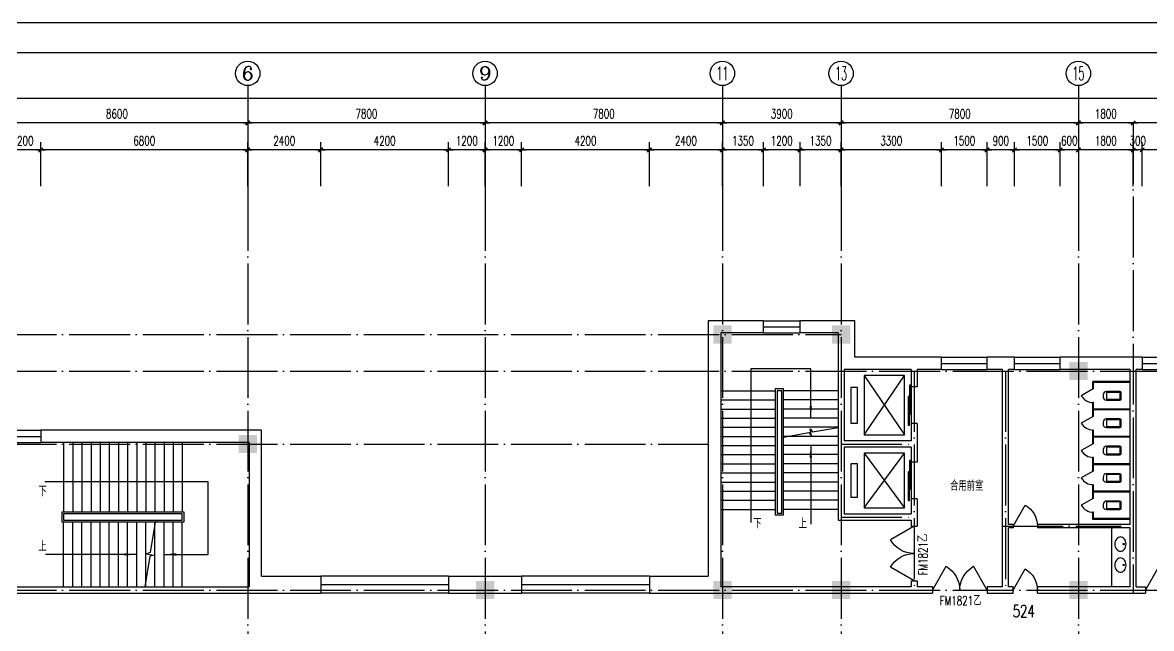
# Model space of a CAD drawing. Extents: x 165127 to 1058185, y 60808 to 144908.
# Drawn here: x 926536 to 963635, y 124991 to 144908 of the extents above; entities that cross this region are included whole.
import ezdxf
from ezdxf.enums import TextEntityAlignment as Align

# ---------------------------------------------------------------- set-up
doc = ezdxf.new("R2010")
doc.units = 0
doc.header["$LTSCALE"] = 1000
doc.linetypes.add('DOTE', pattern=[2.42, 2, -0.2, 0.02, -0.2])
doc.layers.get('0').update_dxf_attribs({"linetype": 'CONTINUOUS'})
doc.layers.get('DEFPOINTS').update_dxf_attribs({"linetype": 'CONTINUOUS'})
for name, color, linetype in [('AXIS', 3, 'CONTINUOUS'), ('AXIS_TEXT', 7, 'CONTINUOUS'), ('COLUMN', 7, 'CONTINUOUS'), ('DOTE', 1, 'DOTE'), ('LVTRY', 6, 'CONTINUOUS'), ('LVTRY_WINDOW', 7, 'CONTINUOUS'), ('PUB_DIM', 3, 'CONTINUOUS'), ('PUB_TEXT', 7, 'CONTINUOUS'), ('STAIR', 3, 'CONTINUOUS'), ('WALL', 255, 'CONTINUOUS'), ('WINDOW', 2, 'CONTINUOUS'), ('WINDOW_TEXT', 7, 'CONTINUOUS'), ('面积注记', 7, 'CONTINUOUS')]:
    doc.layers.add(name, color=color, linetype=linetype)
doc.styles.add('_HZTXT', font='romans.shx', dxfattribs={"width": 0.7, "bigfont": 'z.shx'})
doc.styles.add('COMPLEX', font='COMPLEX')
doc.styles.add('DIM_FONT', font='SIMPLEX.shx', dxfattribs={"width": 0.7})
doc.styles.add('SIMPLEX', font='SIMPLEX.SHX')
doc.dimstyles.new('AXIS', dxfattribs={"dimtxt": 300, "dimasz": 1, "dimexe": 250, "dimexo": 300, "dimgap": 150, "dimtad": 1, "dimdec": 0, "dimdsep": 46, "dimtxsty": 'DIM_FONT', "dimblk": '_DIMX', "dimcen": 2.5, "dimse1": 1, "dimse2": 1, "dimclrt": 7, "dimadec": 0, "dimazin": 0, "dimtfac": 1, "dimtdec": 0, "dimtix": 1, "dimtmove": 2, "dimatfit": 3, "dimldrblk": '_DIMX', "dimfxl": 1, "dimarcsym": 0})
doc.dimstyles.new('DIMB', dxfattribs={"dimtxt": 300, "dimasz": 1, "dimexe": 250, "dimexo": 300, "dimgap": 150, "dimtad": 1, "dimdec": 0, "dimdsep": 46, "dimtxsty": 'DIM_FONT', "dimblk": '_DIMX', "dimcen": 2.5, "dimse2": 1, "dimclrt": 7, "dimadec": 0, "dimazin": 0, "dimtfac": 1, "dimtdec": 0, "dimtix": 1, "dimtmove": 2, "dimatfit": 3, "dimldrblk": '_DIMX', "dimfxl": 1, "dimarcsym": 0})
doc.dimstyles.new('DIMN', dxfattribs={"dimtxt": 300, "dimasz": 1, "dimexe": 250, "dimexo": 300, "dimgap": 150, "dimtad": 1, "dimdec": 0, "dimdsep": 46, "dimtxsty": 'DIM_FONT', "dimblk": '_DIMX', "dimcen": 2.5, "dimclrt": 7, "dimadec": 0, "dimazin": 0, "dimtfac": 1, "dimtdec": 0, "dimtix": 1, "dimtmove": 2, "dimatfit": 3, "dimldrblk": '_DIMX', "dimfxl": 1, "dimarcsym": 0})

# ---------------------------------------------------------------- blocks, each defined once
blk = doc.blocks.new('_DBLK')
blk.add_line((-0.5, 0), (0, -0.866))
blk.add_arc((-0.5, 0), 1, 300, 0)
at = {"layer": 'WINDOW_TEXT', "style": 'SIMPLEX', "flags": 9}
blk.add_attdef('A', text='', height=1, dxfattribs=at).set_placement((0, 1.5), align=Align.MIDDLE)
blk = doc.blocks.new('_FZH')
blk.add_solid([(-0.5, -0.5), (0.5, -0.5), (-0.5, 0.5), (0.5, 0.5)])
blk = doc.blocks.new('_LV6')
for p, q in [((-140, -340), (-140, -780)), ((-110, -340), (-110, -770)), ((100, -300), (-100, -300)), ((100, -330), (-100, -330)), ((110, -770), (110, -340)), ((140, -780), (140, -340)), ((140, -770), (-140, -770)), ((-30, -890), (30, -890))]:
    blk.add_line(p, q)
for centre, radius, start, end in [((-100, -340), 40, 90, 180), ((-100, -340), 10, 90, 180), ((100, -340), 40, 0, 90), ((100, -340), 10, 0, 90), ((-30, -780), 110, 180, 270), ((30, -780), 110, 270, 0)]:
    blk.add_arc(centre, radius, start, end)
blk = doc.blocks.new('_DBLK1')
for p, q in [((-0.5, 0), (-0.25, -0.433)), ((0.5, 0), (0.25, -0.433))]:
    blk.add_line(p, q)
for centre, start, end in [((-0.5, 0), 300, 0), ((0.5, 0), 180, 240)]:
    blk.add_arc(centre, 0.5, start, end)
at = {"layer": 'WINDOW_TEXT', "style": 'SIMPLEX', "flags": 9}
blk.add_attdef('A', text='', height=1, dxfattribs=at).set_placement((0, 1.5), align=Align.MIDDLE)
blk = doc.blocks.new('_LIFTD')
for points in [[(-0.548, -0.602), (-0.548, -0.774), (0.241, -0.774), (0.241, -0.602), (-0.548, -0.602)], [(-0.241, -0.784), (-0.241, -0.955), (0.548, -0.955), (0.548, -0.784), (-0.241, -0.784)]]:
    blk.add_lwpolyline(points)
blk = doc.blocks.new('_LV4')
blk.add_lwpolyline([(0, -520, 0.078966), (92, -505, 0.088152), (166, -466, 0.105269), (218, -403, 0.121685), (235, -335, 0.121685), (218, -267, 0.105269), (166, -204, 0.088152), (92, -165, 0.078966), (0, -150, 0.078966), (-92, -165, 0.088152), (-166, -204, 0.105269), (-218, -267, 0.121685), (-235, -335, 0.121685), (-218, -403, 0.105269), (-166, -466, 0.088152), (-92, -505, 0.078966)], format="xyb", close=True)
blk.add_circle((0, -230), 20)
blk = doc.blocks.new('A$C34131D43')
at = {"color": 243}
blk.add_line((0, 84100), (160900, 84100), dxfattribs=at)
at = {"color": 244}
blk.add_line((159900, 83100), (2500, 83100), dxfattribs=at)
blk = doc.blocks.new('_AXISO')
blk.add_circle((0, 0), 0.5)
at = {"layer": 'AXIS_TEXT', "style": 'COMPLEX', "width": 1.041667}
blk.add_attdef('A', text='', height=0.56, dxfattribs=at).set_placement((-0.25, -0.28), (0.25, -0.28), align=Align.FIT)
blk = doc.blocks.new('_DIMX')
blk.add_line((-150, 0), (150, 0))
at = {"const_width": 50}
blk.add_lwpolyline([(-70, -70), (70, 70)], dxfattribs=at)
blk = doc.blocks.new('*D1241')
at = {"color": 0, "linetype": 'ByBlock'}
blk.add_line((788094, 141608), (782096, 141608), dxfattribs=at)
at = {"layer": 'DEFPOINTS', "color": 0, "linetype": 'ByBlock'}
for p in [(782095, 141608), (782095, 139408), (788095, 139408)]:
    blk.add_point(p, dxfattribs=at)
at = {"color": 0, "linetype": 'ByBlock', "rotation": 180}
blk.add_blockref('_DIMX', (782095, 141608), dxfattribs=at)
at = {"color": 0, "linetype": 'ByBlock'}
blk.add_blockref('_DIMX', (788095, 141608), dxfattribs=at)
at = {"color": 7, "linetype": 'ByBlock', "insert": (785095, 141908), "char_height": 300, "attachment_point": 5, "style": 'DIM_FONT'}
blk.add_mtext('6000', dxfattribs=at)
blk = doc.blocks.new('*D1242')
at = {"color": 0, "linetype": 'ByBlock'}
blk.add_line((780294, 141608), (772496, 141608), dxfattribs=at)
at = {"layer": 'DEFPOINTS', "color": 0, "linetype": 'ByBlock'}
for p in [(772495, 141608), (772495, 139408), (780295, 139408)]:
    blk.add_point(p, dxfattribs=at)
at = {"color": 0, "linetype": 'ByBlock', "rotation": 180}
blk.add_blockref('_DIMX', (772495, 141608), dxfattribs=at)
at = {"color": 0, "linetype": 'ByBlock'}
blk.add_blockref('_DIMX', (780295, 141608), dxfattribs=at)
at = {"color": 7, "linetype": 'ByBlock', "insert": (776395, 141908), "char_height": 300, "attachment_point": 5, "style": 'DIM_FONT'}
blk.add_mtext('7800', dxfattribs=at)
blk = doc.blocks.new('*D1243')
at = {"color": 0, "linetype": 'ByBlock'}
blk.add_line((772494, 141608), (768596, 141608), dxfattribs=at)
at = {"layer": 'DEFPOINTS', "color": 0, "linetype": 'ByBlock'}
for p in [(768595, 141608), (768595, 139408), (772495, 139408)]:
    blk.add_point(p, dxfattribs=at)
at = {"color": 0, "linetype": 'ByBlock', "rotation": 180}
blk.add_blockref('_DIMX', (768595, 141608), dxfattribs=at)
at = {"color": 0, "linetype": 'ByBlock'}
blk.add_blockref('_DIMX', (772495, 141608), dxfattribs=at)
at = {"color": 7, "linetype": 'ByBlock', "insert": (770545, 141908), "char_height": 300, "attachment_point": 5, "style": 'DIM_FONT'}
blk.add_mtext('3900', dxfattribs=at)
blk = doc.blocks.new('*D1244')
at = {"color": 0, "linetype": 'ByBlock'}
blk.add_line((768594, 141608), (760796, 141608), dxfattribs=at)
at = {"layer": 'DEFPOINTS', "color": 0, "linetype": 'ByBlock'}
for p in [(760795, 141608), (760795, 139408), (768595, 139408)]:
    blk.add_point(p, dxfattribs=at)
at = {"color": 0, "linetype": 'ByBlock', "rotation": 180}
blk.add_blockref('_DIMX', (760795, 141608), dxfattribs=at)
at = {"color": 0, "linetype": 'ByBlock'}
blk.add_blockref('_DIMX', (768595, 141608), dxfattribs=at)
at = {"color": 7, "linetype": 'ByBlock', "insert": (764695, 141908), "char_height": 300, "attachment_point": 5, "style": 'DIM_FONT'}
blk.add_mtext('7800', dxfattribs=at)
blk = doc.blocks.new('*D1245')
at = {"color": 0, "linetype": 'ByBlock'}
blk.add_line((760794, 141608), (752996, 141608), dxfattribs=at)
at = {"layer": 'DEFPOINTS', "color": 0, "linetype": 'ByBlock'}
for p in [(752995, 141608), (752995, 139408), (760795, 139408)]:
    blk.add_point(p, dxfattribs=at)
at = {"color": 0, "linetype": 'ByBlock', "rotation": 180}
blk.add_blockref('_DIMX', (752995, 141608), dxfattribs=at)
at = {"color": 0, "linetype": 'ByBlock'}
blk.add_blockref('_DIMX', (760795, 141608), dxfattribs=at)
at = {"color": 7, "linetype": 'ByBlock', "insert": (756895, 141908), "char_height": 300, "attachment_point": 5, "style": 'DIM_FONT'}
blk.add_mtext('7800', dxfattribs=at)
blk = doc.blocks.new('*D1246')
at = {"color": 0, "linetype": 'ByBlock'}
blk.add_line((752994, 141608), (744396, 141608), dxfattribs=at)
at = {"layer": 'DEFPOINTS', "color": 0, "linetype": 'ByBlock'}
for p in [(744395, 141608), (744395, 139408), (752995, 139408)]:
    blk.add_point(p, dxfattribs=at)
at = {"color": 0, "linetype": 'ByBlock', "rotation": 180}
blk.add_blockref('_DIMX', (744395, 141608), dxfattribs=at)
at = {"color": 0, "linetype": 'ByBlock'}
blk.add_blockref('_DIMX', (752995, 141608), dxfattribs=at)
at = {"color": 7, "linetype": 'ByBlock', "insert": (748695, 141908), "char_height": 300, "attachment_point": 5, "style": 'DIM_FONT'}
blk.add_mtext('8600', dxfattribs=at)
blk = doc.blocks.new('*D1250')
at = {"color": 0, "linetype": 'ByBlock'}
for p, q in [((729445, 139708), (729445, 142658)), ((855745, 139708), (855745, 142658)), ((855744, 142408), (729446, 142408))]:
    blk.add_line(p, q, dxfattribs=at)
at = {"layer": 'DEFPOINTS', "color": 0, "linetype": 'ByBlock'}
for p in [(729445, 142408), (729445, 139408), (855745, 139408)]:
    blk.add_point(p, dxfattribs=at)
at = {"color": 0, "linetype": 'ByBlock', "rotation": 180}
blk.add_blockref('_DIMX', (729445, 142408), dxfattribs=at)
at = {"color": 0, "linetype": 'ByBlock'}
blk.add_blockref('_DIMX', (855745, 142408), dxfattribs=at)
at = {"color": 7, "linetype": 'ByBlock', "insert": (792595, 142708), "char_height": 300, "attachment_point": 5, "style": 'DIM_FONT'}
blk.add_mtext('126300', dxfattribs=at)
blk = doc.blocks.new('_WBLK')
for p, q in [((-0.5, 0.5), (0.5, 0.5)), ((-0.5, 0), (0.5, 0)), ((-0.5, -0.5), (0.5, -0.5))]:
    blk.add_line(p, q)
at = {"layer": 'WINDOW_TEXT', "style": 'SIMPLEX', "flags": 9}
blk.add_attdef('A', text='', height=1, dxfattribs=at).set_placement((0, 1.5), align=Align.MIDDLE)
blk = doc.blocks.new('*D1298')
at = {"color": 0, "linetype": 'ByBlock'}
for p, q in [((782094, 140721), (780296, 140721)), ((782095, 139530), (782095, 140971))]:
    blk.add_line(p, q, dxfattribs=at)
at = {"layer": 'DEFPOINTS', "color": 0, "linetype": 'ByBlock'}
for p in [(780295, 140721), (780295, 139230), (782095, 139230)]:
    blk.add_point(p, dxfattribs=at)
at = {"color": 0, "linetype": 'ByBlock', "rotation": 180}
blk.add_blockref('_DIMX', (780295, 140721), dxfattribs=at)
at = {"color": 0, "linetype": 'ByBlock'}
blk.add_blockref('_DIMX', (782095, 140721), dxfattribs=at)
at = {"color": 7, "linetype": 'ByBlock', "insert": (781195, 141021), "char_height": 300, "attachment_point": 5, "style": 'DIM_FONT'}
blk.add_mtext('1800', dxfattribs=at)
blk = doc.blocks.new('*D1299')
at = {"color": 0, "linetype": 'ByBlock'}
for p, q in [((778195, 139530), (778195, 140971)), ((779694, 140721), (778196, 140721)), ((779695, 139530), (779695, 140971))]:
    blk.add_line(p, q, dxfattribs=at)
at = {"layer": 'DEFPOINTS', "color": 0, "linetype": 'ByBlock'}
for p in [(778195, 140721), (778195, 139230), (779695, 139230)]:
    blk.add_point(p, dxfattribs=at)
at = {"color": 0, "linetype": 'ByBlock', "rotation": 180}
blk.add_blockref('_DIMX', (778195, 140721), dxfattribs=at)
at = {"color": 0, "linetype": 'ByBlock'}
blk.add_blockref('_DIMX', (779695, 140721), dxfattribs=at)
at = {"color": 7, "linetype": 'ByBlock', "insert": (778945, 141021), "char_height": 300, "attachment_point": 5, "style": 'DIM_FONT'}
blk.add_mtext('1500', dxfattribs=at)
blk = doc.blocks.new('*D1300')
at = {"color": 0, "linetype": 'ByBlock'}
for p, q in [((777295, 139530), (777295, 140971)), ((778194, 140721), (777296, 140721)), ((778195, 139530), (778195, 140971))]:
    blk.add_line(p, q, dxfattribs=at)
at = {"layer": 'DEFPOINTS', "color": 0, "linetype": 'ByBlock'}
for p in [(777295, 140721), (777295, 139230), (778195, 139230)]:
    blk.add_point(p, dxfattribs=at)
at = {"color": 0, "linetype": 'ByBlock', "rotation": 180}
blk.add_blockref('_DIMX', (777295, 140721), dxfattribs=at)
at = {"color": 0, "linetype": 'ByBlock'}
blk.add_blockref('_DIMX', (778195, 140721), dxfattribs=at)
at = {"color": 7, "linetype": 'ByBlock', "insert": (777745, 141021), "char_height": 300, "attachment_point": 5, "style": 'DIM_FONT'}
blk.add_mtext('900', dxfattribs=at)
blk = doc.blocks.new('*D1301')
at = {"color": 0, "linetype": 'ByBlock'}
for p, q in [((775795, 139530), (775795, 140971)), ((777294, 140721), (775796, 140721)), ((777295, 139530), (777295, 140971))]:
    blk.add_line(p, q, dxfattribs=at)
at = {"layer": 'DEFPOINTS', "color": 0, "linetype": 'ByBlock'}
for p in [(775795, 140721), (775795, 139230), (777295, 139230)]:
    blk.add_point(p, dxfattribs=at)
at = {"color": 0, "linetype": 'ByBlock', "rotation": 180}
blk.add_blockref('_DIMX', (775795, 140721), dxfattribs=at)
at = {"color": 0, "linetype": 'ByBlock'}
blk.add_blockref('_DIMX', (777295, 140721), dxfattribs=at)
at = {"color": 7, "linetype": 'ByBlock', "insert": (776545, 141021), "char_height": 300, "attachment_point": 5, "style": 'DIM_FONT'}
blk.add_mtext('1500', dxfattribs=at)
blk = doc.blocks.new('*D1302')
at = {"color": 0, "linetype": 'ByBlock'}
for p, q in [((772495, 139530), (772495, 140971)), ((775794, 140721), (772496, 140721)), ((775795, 139530), (775795, 140971))]:
    blk.add_line(p, q, dxfattribs=at)
at = {"layer": 'DEFPOINTS', "color": 0, "linetype": 'ByBlock'}
for p in [(772495, 140721), (772495, 139230), (775795, 139230)]:
    blk.add_point(p, dxfattribs=at)
at = {"color": 0, "linetype": 'ByBlock', "rotation": 180.0000000000005}
blk.add_blockref('_DIMX', (772495, 140721), dxfattribs=at)
at = {"color": 0, "linetype": 'ByBlock'}
blk.add_blockref('_DIMX', (775795, 140721), dxfattribs=at)
at = {"color": 7, "linetype": 'ByBlock', "insert": (774145, 141021), "char_height": 300, "attachment_point": 5, "style": 'DIM_FONT'}
blk.add_mtext('3300', dxfattribs=at)
blk = doc.blocks.new('*D1303')
at = {"color": 0, "linetype": 'ByBlock'}
for p, q in [((771145, 139530), (771145, 140971)), ((772494, 140721), (771146, 140721)), ((772495, 139530), (772495, 140971))]:
    blk.add_line(p, q, dxfattribs=at)
at = {"layer": 'DEFPOINTS', "color": 0, "linetype": 'ByBlock'}
for p in [(771145, 140721), (771145, 139230), (772495, 139230)]:
    blk.add_point(p, dxfattribs=at)
at = {"color": 0, "linetype": 'ByBlock', "rotation": 180}
blk.add_blockref('_DIMX', (771145, 140721), dxfattribs=at)
at = {"color": 0, "linetype": 'ByBlock'}
blk.add_blockref('_DIMX', (772495, 140721), dxfattribs=at)
at = {"color": 7, "linetype": 'ByBlock', "insert": (771820, 141021), "char_height": 300, "attachment_point": 5, "style": 'DIM_FONT'}
blk.add_mtext('1350', dxfattribs=at)
blk = doc.blocks.new('*D1304')
at = {"color": 0, "linetype": 'ByBlock'}
for p, q in [((769945, 139530), (769945, 140971)), ((771144, 140721), (769946, 140721)), ((771145, 139530), (771145, 140971))]:
    blk.add_line(p, q, dxfattribs=at)
at = {"layer": 'DEFPOINTS', "color": 0, "linetype": 'ByBlock'}
for p in [(769945, 140721), (769945, 139230), (771145, 139230)]:
    blk.add_point(p, dxfattribs=at)
at = {"color": 0, "linetype": 'ByBlock', "rotation": 180}
blk.add_blockref('_DIMX', (769945, 140721), dxfattribs=at)
at = {"color": 0, "linetype": 'ByBlock'}
blk.add_blockref('_DIMX', (771145, 140721), dxfattribs=at)
at = {"color": 7, "linetype": 'ByBlock', "insert": (770545, 141021), "char_height": 300, "attachment_point": 5, "style": 'DIM_FONT'}
blk.add_mtext('1200', dxfattribs=at)
blk = doc.blocks.new('*D1305')
at = {"color": 0, "linetype": 'ByBlock'}
for p, q in [((768595, 139530), (768595, 140971)), ((769944, 140721), (768596, 140721)), ((769945, 139530), (769945, 140971))]:
    blk.add_line(p, q, dxfattribs=at)
at = {"layer": 'DEFPOINTS', "color": 0, "linetype": 'ByBlock'}
for p in [(768595, 140721), (768595, 139230), (769945, 139230)]:
    blk.add_point(p, dxfattribs=at)
at = {"color": 0, "linetype": 'ByBlock', "rotation": 180}
blk.add_blockref('_DIMX', (768595, 140721), dxfattribs=at)
at = {"color": 0, "linetype": 'ByBlock'}
blk.add_blockref('_DIMX', (769945, 140721), dxfattribs=at)
at = {"color": 7, "linetype": 'ByBlock', "insert": (769270, 141021), "char_height": 300, "attachment_point": 5, "style": 'DIM_FONT'}
blk.add_mtext('1350', dxfattribs=at)
blk = doc.blocks.new('*D1306')
at = {"color": 0, "linetype": 'ByBlock'}
for p, q in [((766195, 139530), (766195, 140971)), ((768594, 140721), (766196, 140721)), ((768595, 139530), (768595, 140971))]:
    blk.add_line(p, q, dxfattribs=at)
at = {"layer": 'DEFPOINTS', "color": 0, "linetype": 'ByBlock'}
for p in [(766195, 140721), (766195, 139230), (768595, 139230)]:
    blk.add_point(p, dxfattribs=at)
at = {"color": 0, "linetype": 'ByBlock', "rotation": 180}
blk.add_blockref('_DIMX', (766195, 140721), dxfattribs=at)
at = {"color": 0, "linetype": 'ByBlock'}
blk.add_blockref('_DIMX', (768595, 140721), dxfattribs=at)
at = {"color": 7, "linetype": 'ByBlock', "insert": (767395, 141021), "char_height": 300, "attachment_point": 5, "style": 'DIM_FONT'}
blk.add_mtext('2400', dxfattribs=at)
blk = doc.blocks.new('*D1307')
at = {"color": 0, "linetype": 'ByBlock'}
for p, q in [((761995, 139530), (761995, 140971)), ((766194, 140721), (761996, 140721)), ((766195, 139530), (766195, 140971))]:
    blk.add_line(p, q, dxfattribs=at)
at = {"layer": 'DEFPOINTS', "color": 0, "linetype": 'ByBlock'}
for p in [(761995, 140721), (761995, 139230), (766195, 139230)]:
    blk.add_point(p, dxfattribs=at)
at = {"color": 0, "linetype": 'ByBlock', "rotation": 180}
blk.add_blockref('_DIMX', (761995, 140721), dxfattribs=at)
at = {"color": 0, "linetype": 'ByBlock'}
blk.add_blockref('_DIMX', (766195, 140721), dxfattribs=at)
at = {"color": 7, "linetype": 'ByBlock', "insert": (764095, 141021), "char_height": 300, "attachment_point": 5, "style": 'DIM_FONT'}
blk.add_mtext('4200', dxfattribs=at)
blk = doc.blocks.new('*D1308')
at = {"color": 0, "linetype": 'ByBlock'}
for p, q in [((760795, 139530), (760795, 140971)), ((761994, 140721), (760796, 140721)), ((761995, 139530), (761995, 140971))]:
    blk.add_line(p, q, dxfattribs=at)
at = {"layer": 'DEFPOINTS', "color": 0, "linetype": 'ByBlock'}
for p in [(760795, 140721), (760795, 139230), (761995, 139230)]:
    blk.add_point(p, dxfattribs=at)
at = {"color": 0, "linetype": 'ByBlock', "rotation": 180}
blk.add_blockref('_DIMX', (760795, 140721), dxfattribs=at)
at = {"color": 0, "linetype": 'ByBlock'}
blk.add_blockref('_DIMX', (761995, 140721), dxfattribs=at)
at = {"color": 7, "linetype": 'ByBlock', "insert": (761395, 141021), "char_height": 300, "attachment_point": 5, "style": 'DIM_FONT'}
blk.add_mtext('1200', dxfattribs=at)
blk = doc.blocks.new('*D1309')
at = {"color": 0, "linetype": 'ByBlock'}
for p, q in [((759595, 139530), (759595, 140971)), ((760794, 140721), (759596, 140721)), ((760795, 139530), (760795, 140971))]:
    blk.add_line(p, q, dxfattribs=at)
at = {"layer": 'DEFPOINTS', "color": 0, "linetype": 'ByBlock'}
for p in [(759595, 140721), (759595, 139230), (760795, 139230)]:
    blk.add_point(p, dxfattribs=at)
at = {"color": 0, "linetype": 'ByBlock', "rotation": 180}
blk.add_blockref('_DIMX', (759595, 140721), dxfattribs=at)
at = {"color": 0, "linetype": 'ByBlock'}
blk.add_blockref('_DIMX', (760795, 140721), dxfattribs=at)
at = {"color": 7, "linetype": 'ByBlock', "insert": (760195, 141021), "char_height": 300, "attachment_point": 5, "style": 'DIM_FONT'}
blk.add_mtext('1200', dxfattribs=at)
blk = doc.blocks.new('*D1310')
at = {"color": 0, "linetype": 'ByBlock'}
for p, q in [((755395, 139530), (755395, 140971)), ((759594, 140721), (755396, 140721)), ((759595, 139530), (759595, 140971))]:
    blk.add_line(p, q, dxfattribs=at)
at = {"layer": 'DEFPOINTS', "color": 0, "linetype": 'ByBlock'}
for p in [(755395, 140721), (755395, 139230), (759595, 139230)]:
    blk.add_point(p, dxfattribs=at)
at = {"color": 0, "linetype": 'ByBlock', "rotation": 180}
blk.add_blockref('_DIMX', (755395, 140721), dxfattribs=at)
at = {"color": 0, "linetype": 'ByBlock'}
blk.add_blockref('_DIMX', (759595, 140721), dxfattribs=at)
at = {"color": 7, "linetype": 'ByBlock', "insert": (757495, 141021), "char_height": 300, "attachment_point": 5, "style": 'DIM_FONT'}
blk.add_mtext('4200', dxfattribs=at)
blk = doc.blocks.new('*D1311')
at = {"color": 0, "linetype": 'ByBlock'}
for p, q in [((746195, 139530), (746195, 140971)), ((752994, 140721), (746196, 140721)), ((752995, 139530), (752995, 140971))]:
    blk.add_line(p, q, dxfattribs=at)
at = {"layer": 'DEFPOINTS', "color": 0, "linetype": 'ByBlock'}
for p in [(746195, 140721), (746195, 139230), (752995, 139230)]:
    blk.add_point(p, dxfattribs=at)
at = {"color": 0, "linetype": 'ByBlock', "rotation": 180}
blk.add_blockref('_DIMX', (746195, 140721), dxfattribs=at)
at = {"color": 0, "linetype": 'ByBlock'}
blk.add_blockref('_DIMX', (752995, 140721), dxfattribs=at)
at = {"color": 7, "linetype": 'ByBlock', "insert": (749595, 141021), "char_height": 300, "attachment_point": 5, "style": 'DIM_FONT'}
blk.add_mtext('6800', dxfattribs=at)
blk = doc.blocks.new('*D1312')
at = {"color": 0, "linetype": 'ByBlock'}
for p, q in [((744995, 139530), (744995, 140971)), ((746194, 140721), (744996, 140721)), ((746195, 139530), (746195, 140971))]:
    blk.add_line(p, q, dxfattribs=at)
at = {"layer": 'DEFPOINTS', "color": 0, "linetype": 'ByBlock'}
for p in [(744995, 140721), (744995, 139230), (746195, 139230)]:
    blk.add_point(p, dxfattribs=at)
at = {"color": 0, "linetype": 'ByBlock', "rotation": 180}
blk.add_blockref('_DIMX', (744995, 140721), dxfattribs=at)
at = {"color": 0, "linetype": 'ByBlock'}
blk.add_blockref('_DIMX', (746195, 140721), dxfattribs=at)
at = {"color": 7, "linetype": 'ByBlock', "insert": (745595, 141021), "char_height": 300, "attachment_point": 5, "style": 'DIM_FONT'}
blk.add_mtext('1200', dxfattribs=at)
blk = doc.blocks.new('*D1327')
at = {"color": 0, "linetype": 'ByBlock'}
for p, q in [((779694, 140721), (779693, 140721)), ((780295, 140721), (779695, 140721)), ((780296, 140721), (780297, 140721))]:
    blk.add_line(p, q, dxfattribs=at)
at = {"layer": 'DEFPOINTS', "color": 0, "linetype": 'ByBlock'}
for p in [(779695, 140721), (779695, 139230), (780295, 139230)]:
    blk.add_point(p, dxfattribs=at)
at = {"color": 0, "linetype": 'ByBlock'}
blk.add_blockref('_DIMX', (779695, 140721), dxfattribs=at)
at = {"color": 0, "linetype": 'ByBlock', "rotation": 180}
blk.add_blockref('_DIMX', (780295, 140721), dxfattribs=at)
at = {"color": 7, "linetype": 'ByBlock', "insert": (779995, 141021), "char_height": 300, "attachment_point": 5, "style": 'DIM_FONT'}
blk.add_mtext('600', dxfattribs=at)
blk = doc.blocks.new('*D1328')
at = {"color": 0, "linetype": 'ByBlock'}
for p, q in [((752995, 139530), (752995, 140971)), ((755394, 140721), (752996, 140721)), ((755395, 139530), (755395, 140971))]:
    blk.add_line(p, q, dxfattribs=at)
at = {"layer": 'DEFPOINTS', "color": 0, "linetype": 'ByBlock'}
for p in [(752995, 140721), (752995, 139230), (755395, 139230)]:
    blk.add_point(p, dxfattribs=at)
at = {"color": 0, "linetype": 'ByBlock', "rotation": 180}
blk.add_blockref('_DIMX', (752995, 140721), dxfattribs=at)
at = {"color": 0, "linetype": 'ByBlock'}
blk.add_blockref('_DIMX', (755395, 140721), dxfattribs=at)
at = {"color": 7, "linetype": 'ByBlock', "insert": (754195, 141021), "char_height": 300, "attachment_point": 5, "style": 'DIM_FONT'}
blk.add_mtext('2400', dxfattribs=at)
blk = doc.blocks.new('*D1329')
at = {"color": 0, "linetype": 'ByBlock'}
blk.add_line((782094, 141608), (780296, 141608), dxfattribs=at)
at = {"layer": 'DEFPOINTS', "color": 0, "linetype": 'ByBlock'}
for p in [(780295, 141608), (780295, 139408), (782095, 139408)]:
    blk.add_point(p, dxfattribs=at)
at = {"color": 0, "linetype": 'ByBlock', "rotation": 180}
blk.add_blockref('_DIMX', (780295, 141608), dxfattribs=at)
at = {"color": 0, "linetype": 'ByBlock'}
blk.add_blockref('_DIMX', (782095, 141608), dxfattribs=at)
at = {"color": 7, "linetype": 'ByBlock', "insert": (781195, 141908), "char_height": 300, "attachment_point": 5, "style": 'DIM_FONT'}
blk.add_mtext('1800', dxfattribs=at)
blk = doc.blocks.new('_ARROW')
blk.add_solid([(0, 0), (-1, 0.1), (-1, -0.1)])
blk = doc.blocks.new('*D1225')
at = {"color": 0, "linetype": 'ByBlock'}
for p, q in [((782094, 140721), (782093, 140721)), ((782095, 139530), (782095, 140971)), ((782395, 140721), (782095, 140721)), ((782395, 139530), (782395, 140971)), ((782396, 140721), (782397, 140721))]:
    blk.add_line(p, q, dxfattribs=at)
at = {"layer": 'DEFPOINTS', "color": 0, "linetype": 'ByBlock'}
for p in [(782095, 140721), (782095, 139230), (782395, 139230)]:
    blk.add_point(p, dxfattribs=at)
at = {"color": 0, "linetype": 'ByBlock'}
blk.add_blockref('_DIMX', (782095, 140721), dxfattribs=at)
at = {"color": 0, "linetype": 'ByBlock', "rotation": 180}
blk.add_blockref('_DIMX', (782395, 140721), dxfattribs=at)
at = {"color": 7, "linetype": 'ByBlock', "insert": (782245, 141021), "char_height": 300, "attachment_point": 5, "style": 'DIM_FONT'}
blk.add_mtext('300', dxfattribs=at)
blk = doc.blocks.new('*D1226')
at = {"color": 0, "linetype": 'ByBlock'}
for p, q in [((782395, 139530), (782395, 140971)), ((786294, 140721), (782396, 140721)), ((786295, 139530), (786295, 140971))]:
    blk.add_line(p, q, dxfattribs=at)
at = {"layer": 'DEFPOINTS', "color": 0, "linetype": 'ByBlock'}
for p in [(782395, 140721), (782395, 139230), (786295, 139230)]:
    blk.add_point(p, dxfattribs=at)
at = {"color": 0, "linetype": 'ByBlock', "rotation": 180}
blk.add_blockref('_DIMX', (782395, 140721), dxfattribs=at)
at = {"color": 0, "linetype": 'ByBlock'}
blk.add_blockref('_DIMX', (786295, 140721), dxfattribs=at)
at = {"color": 7, "linetype": 'ByBlock', "insert": (784345, 141021), "char_height": 300, "attachment_point": 5, "style": 'DIM_FONT'}
blk.add_mtext('3900', dxfattribs=at)

msp = doc.modelspace()

# ---------------------------------------------------------------- linework, layer by layer
at = {"layer": 'AXIS'}
for p, q in [((933936.1, 142836.6), (933936.1, 139407.6)), ((941736.1, 142836.6), (941736.1, 139407.6)), ((949536.1, 142836.6), (949536.1, 139407.6)), ((953436.1, 142836.6), (953436.1, 139407.6)), ((961236.1, 142836.6), (961236.1, 139407.6))]:
    msp.add_line(p, q, dxfattribs=at)
at = {"layer": 'DOTE'}
for p, q in [((963036.1, 141607.6), (963036.1, 126153.1)), ((933936.1, 139407.6), (933936.1, 71084.4)), ((941736.1, 139407.6), (941736.1, 71084.4)), ((949536.1, 139407.6), (949536.1, 71084.4)), ((953436.1, 139407.6), (953436.1, 71084.4)), ((961236.1, 139407.6), (961236.1, 71351.8)), ((906289.5, 134653.1), (953436.1, 134653.1)), ((906289.5, 133453.1), (973536.1, 133453.1)), ((955836.1, 133453.1), (955836.1, 126253.1)), ((958836.1, 133453.1), (958836.1, 126253.1)), ((906289.5, 131053.1), (949067, 131053.1)), ((953436.1, 131053.1), (955836.1, 131053.1)), ((953436.1, 128653.1), (955836.1, 128653.1)), ((958736.1, 128353.1), (962636.1, 128353.1)), ((906289.5, 126253.1), (973536.1, 126253.1))]:
    msp.add_line(p, q, dxfattribs=at)
at = {"layer": 'LVTRY'}
for p, q in [((961706.1, 132863.1), (961706.1, 133103.1)), ((962936.1, 133103.1), (961706.1, 133103.1)), ((961736.1, 132863.1), (961706.1, 132863.1)), ((961736.1, 132863.1), (961736.1, 133073.1)), ((962936.1, 133073.1), (961736.1, 133073.1)), ((961736.1, 132413.1), (961706.1, 132413.1)), ((961706.1, 131963.1), (961706.1, 132413.1)), ((961736.1, 132203.1), (961736.1, 132413.1)), ((962936.1, 132203.1), (961736.1, 132203.1)), ((961736.1, 131963.1), (961736.1, 132173.1)), ((962936.1, 132173.1), (961736.1, 132173.1)), ((961736.1, 131963.1), (961706.1, 131963.1)), ((961736.1, 131513.1), (961706.1, 131513.1)), ((961706.1, 131063.1), (961706.1, 131513.1)), ((961736.1, 131303.1), (961736.1, 131513.1)), ((961736.1, 131063.1), (961706.1, 131063.1)), ((962936.1, 131303.1), (961736.1, 131303.1)), ((962936.1, 131273.1), (961736.1, 131273.1)), ((961736.1, 131063.1), (961736.1, 131273.1)), ((961706.1, 130163.1), (961706.1, 130613.1)), ((961736.1, 130613.1), (961706.1, 130613.1)), ((961706.1, 130403.1), (961706.1, 130613.1)), ((961736.1, 130403.1), (961736.1, 130613.1)), ((962936.1, 130403.1), (961736.1, 130403.1)), ((961736.1, 130163.1), (961736.1, 130373.1)), ((962936.1, 130373.1), (961736.1, 130373.1)), ((961736.1, 130163.1), (961706.1, 130163.1)), ((961706.1, 129263.1), (961706.1, 129713.1)), ((961706.1, 129503.1), (961706.1, 129713.1)), ((961736.1, 129713.1), (961706.1, 129713.1)), ((961736.1, 129503.1), (961736.1, 129713.1)), ((962936.1, 129503.1), (961736.1, 129503.1)), ((961736.1, 129263.1), (961706.1, 129263.1)), ((961736.1, 129263.1), (961736.1, 129473.1)), ((962936.1, 129473.1), (961736.1, 129473.1)), ((961706.1, 128573.1), (961706.1, 128813.1)), ((961736.1, 128813.1), (961706.1, 128813.1)), ((961736.1, 128603.1), (961736.1, 128813.1)), ((962936.1, 128573.1), (961706.1, 128573.1)), ((962936.1, 128603.1), (961736.1, 128603.1)), ((962336.1, 126353.1), (962336.1, 128303.1))]:
    msp.add_line(p, q, dxfattribs=at)
at = {"layer": 'PUB_DIM'}
for points in [[(952439, 131903.1), (952439, 133528.4), (950474.2, 133528.4), (950474.2, 128476.1)], [(952439, 131003.1), (952439, 128419.4)], [(931186.1, 127423.1), (932637.1, 127423.1), (932637.1, 129810), (927269.1, 129810)], [(930286.1, 127423.1), (927285.4, 127423.1)]]:
    msp.add_lwpolyline(points, dxfattribs=at)
at = {"layer": 'STAIR'}
for p, q in [((954196.1, 131353.1), (955516.1, 133303.1)), ((954196.1, 133303.1), (955516.1, 131353.1)), ((955516.1, 133303.1), (954196.1, 133303.1)), ((954196.1, 133303.1), (954196.1, 131353.1)), ((955516.1, 131353.1), (955516.1, 133303.1)), ((951274, 132863.1), (951274, 128724.9)), ((951544, 132863.1), (951274, 132863.1)), ((951544, 128724.9), (951544, 132863.1)), ((953976.1, 132915.6), (953756.1, 132915.6)), ((953756.1, 132915.6), (953756.1, 131740.6)), ((953976.1, 131740.6), (953976.1, 132915.6)), ((955736.1, 132928.1), (955736.1, 131728.1)), ((949484, 132803.1), (951274, 132803.1)), ((949484, 132503.1), (951274, 132503.1)), ((951334, 132803.1), (951334, 128784.9)), ((951484, 132803.1), (951334, 132803.1)), ((951484, 128784.9), (951484, 132803.1)), ((953334, 132803.1), (951544, 132803.1)), ((953334, 132503.1), (951544, 132503.1)), ((949484, 132203.1), (951274, 132203.1)), ((953334, 132203.1), (951544, 132203.1)), ((949484, 131903.1), (951274, 131903.1)), ((953334, 131903.1), (951544, 131903.1)), ((953756.1, 131740.6), (953976.1, 131740.6)), ((949484, 131603.1), (951274, 131603.1)), ((951484, 131267.6), (952381, 131428.9)), ((953334, 131603.1), (951544, 131603.1)), ((952381, 131428.9), (952461.3, 131321.4)), ((952461.3, 131321.4), (952418.8, 131557.6)), ((952418.8, 131557.6), (952499.1, 131450.1)), ((952499.1, 131450.1), (953336.1, 131600.6)), ((954196.1, 131353.1), (955516.1, 131353.1)), ((931786.1, 131103.1), (927886.1, 131103.1)), ((927886.1, 131103.1), (927886.1, 128813.1)), ((928186.1, 131103.1), (928186.1, 128813.1)), ((928486.1, 131103.1), (928486.1, 128813.1)), ((928786.1, 131103.1), (928786.1, 128813.1)), ((929086.1, 131103.1), (929086.1, 128813.1)), ((929386.1, 131103.1), (929386.1, 128813.1)), ((929686.1, 131103.1), (929686.1, 128813.1)), ((929986.1, 131103.1), (929986.1, 128813.1)), ((930286.1, 131103.1), (930286.1, 128813.1)), ((930586.1, 131103.1), (930586.1, 128813.1)), ((930886.1, 131103.1), (930886.1, 128813.1)), ((931186.1, 131103.1), (931186.1, 128813.1)), ((931486.1, 131103.1), (931486.1, 128813.1)), ((931786.1, 131103.1), (931786.1, 128813.1)), ((949484, 131303.1), (951274, 131303.1)), ((949484, 131003.1), (951274, 131003.1)), ((953334, 131303.1), (951544, 131303.1)), ((953334, 131003.1), (951544, 131003.1)), ((949484, 130703.1), (951274, 130703.1)), ((953334, 130703.1), (951544, 130703.1)), ((954196.1, 130753.1), (954196.1, 128953.1)), ((954196.1, 128953.1), (955516.1, 130753.1)), ((954196.1, 130753.1), (955516.1, 128953.1)), ((955516.1, 130753.1), (954196.1, 130753.1)), ((955516.1, 128953.1), (955516.1, 130753.1)), ((949484, 130403.1), (951274, 130403.1)), ((953334, 130403.1), (951544, 130403.1)), ((953976.1, 130403.1), (953756.1, 130403.1)), ((953756.1, 130403.1), (953756.1, 129303.1)), ((953976.1, 129303.1), (953976.1, 130403.1)), ((955736.1, 130453.1), (955736.1, 129253.1)), ((949484, 130103.1), (951274, 130103.1)), ((953334, 130103.1), (951544, 130103.1)), ((949484, 129803.1), (951274, 129803.1)), ((949484, 129503.1), (951274, 129503.1)), ((953334, 129803.1), (951544, 129803.1)), ((953334, 129503.1), (951544, 129503.1)), ((949484, 129203.1), (951274, 129203.1)), ((953334, 129203.1), (951544, 129203.1)), ((953756.1, 129303.1), (953976.1, 129303.1)), ((931846.1, 128813.1), (927826.1, 128813.1)), ((927826.1, 128813.1), (927826.1, 128493.1)), ((931786.1, 128753.1), (927886.1, 128753.1)), ((927886.1, 128753.1), (927886.1, 128553.1)), ((931786.1, 128553.1), (931786.1, 128753.1)), ((931846.1, 128493.1), (931846.1, 128813.1)), ((949484, 128903.1), (951274, 128903.1)), ((951334, 128784.9), (951484, 128784.9)), ((953334, 128903.1), (951544, 128903.1)), ((954196.1, 128953.1), (955516.1, 128953.1)), ((927826.1, 128493.1), (931846.1, 128493.1)), ((927886.1, 128553.1), (931786.1, 128553.1)), ((927886.1, 126353.1), (927886.1, 128493.1)), ((928186.1, 126353.1), (928186.1, 128493.1)), ((928486.1, 126353.1), (928486.1, 128493.1)), ((928786.1, 126353.1), (928786.1, 128493.1)), ((929086.1, 126353.1), (929086.1, 128493.1)), ((929386.1, 126353.1), (929386.1, 128493.1)), ((929686.1, 126353.1), (929686.1, 128493.1)), ((929986.1, 126353.1), (929986.1, 128493.1)), ((930286.1, 126353.1), (930286.1, 128493.1)), ((930586.1, 126353.1), (930586.1, 128493.1)), ((930902.1, 128553.1), (930733.6, 127482.4)), ((930886.1, 126353.1), (930886.1, 128493.1)), ((931186.1, 126353.1), (931186.1, 128493.1)), ((931486.1, 126353.1), (931486.1, 128493.1)), ((931786.1, 126353.1), (931786.1, 128493.1)), ((951274, 128724.9), (951544, 128724.9)), ((930715, 127363.8), (930556, 126353.1)), ((930733.6, 127482.4), (930605.7, 127441.7)), ((930605.7, 127441.7), (930842.8, 127404.4)), ((930842.8, 127404.4), (930715, 127363.8)), ((927886.1, 126353.1), (931786.1, 126353.1))]:
    msp.add_line(p, q, dxfattribs=at)
at = {"layer": 'WALL'}
for p, q in [((949067, 135103.1), (949067, 126704.3)), ((950876.5, 135103.1), (949067, 135103.1)), ((950876.5, 135103.1), (950876.5, 134703.1)), ((953886.1, 135103.1), (952076.5, 135103.1)), ((952076.5, 135103.1), (952076.5, 134703.1)), ((953886.1, 133903.1), (953886.1, 135103.1)), ((949484, 134703.1), (949484, 126353.1)), ((950876.5, 134703.1), (949484, 134703.1)), ((953336.1, 134703.1), (952076.5, 134703.1)), ((953336.1, 134703.1), (953336.1, 128553.1)), ((956736.1, 133903.1), (953886.1, 133903.1)), ((956736.1, 133503.1), (956736.1, 133903.1)), ((958236.1, 133503.1), (958236.1, 133903.1)), ((959136.1, 133903.1), (958236.1, 133903.1)), ((959136.1, 133503.1), (959136.1, 133903.1)), ((960636.1, 133503.1), (960636.1, 133903.1)), ((963336.1, 133903.1), (960636.1, 133903.1)), ((963336.1, 133903.1), (963336.1, 133503.1)), ((955736.1, 133503.1), (953536.1, 133503.1)), ((953536.1, 133503.1), (953536.1, 131153.1)), ((955736.1, 133503.1), (955736.1, 132928.1)), ((955936.1, 133503.1), (955936.1, 132928.1)), ((956736.1, 133503.1), (955936.1, 133503.1)), ((958736.1, 133503.1), (958236.1, 133503.1)), ((958736.1, 126353.1), (958736.1, 133503.1)), ((958936.1, 128403.1), (958936.1, 133503.1)), ((959136.1, 133503.1), (958936.1, 133503.1)), ((962936.1, 133503.1), (960636.1, 133503.1)), ((962936.1, 128403.1), (962936.1, 133503.1)), ((963136.1, 126353.1), (963136.1, 133503.1)), ((963336.1, 133503.1), (963136.1, 133503.1)), ((955936.1, 132928.1), (955736.1, 132928.1)), ((955936.1, 131728.1), (955736.1, 131728.1)), ((955736.1, 131728.1), (955736.1, 131153.1)), ((955936.1, 131728.1), (955936.1, 130453.1)), ((934386.2, 131503.1), (927136.1, 131503.1)), ((927136.1, 131503.1), (927136.1, 131103.1)), ((934386.2, 126704.3), (934386.2, 131503.1)), ((933986.1, 131103.1), (927136.1, 131103.1)), ((933986.1, 131103.1), (933986.1, 126353.1)), ((955736.1, 131153.1), (953536.1, 131153.1)), ((953536.1, 130953.1), (953536.1, 128753.1)), ((955736.1, 130953.1), (953536.1, 130953.1)), ((955736.1, 130953.1), (955736.1, 130453.1)), ((955936.1, 130453.1), (955736.1, 130453.1)), ((955936.1, 129253.1), (955736.1, 129253.1)), ((955736.1, 129253.1), (955736.1, 128753.1)), ((955936.1, 129253.1), (955936.1, 128353.1)), ((953536.1, 128753.1), (955736.1, 128753.1)), ((953336.1, 128553.1), (955736.1, 128553.1)), ((955736.1, 128553.1), (955736.1, 128353.1)), ((959086.1, 128403.1), (958936.1, 128403.1)), ((959086.1, 128403.1), (959086.1, 128303.1)), ((962936.1, 128403.1), (959886.1, 128403.1)), ((959886.1, 128403.1), (959886.1, 128303.1)), ((955736.1, 128353.1), (955936.1, 128353.1)), ((959086.1, 128303.1), (958936.1, 128303.1)), ((958936.1, 126353.1), (958936.1, 128303.1)), ((962936.1, 128303.1), (959886.1, 128303.1)), ((962936.1, 126353.1), (962936.1, 128303.1)), ((934386.2, 126704.3), (936336.1, 126704.3)), ((936336.1, 126704.3), (936336.1, 126153.1)), ((940536.1, 126704.3), (942936.1, 126704.3)), ((940536.1, 126704.3), (940536.1, 126153.1)), ((942936.1, 126704.3), (942936.1, 126153.1)), ((947136.1, 126704.3), (949067, 126704.3)), ((947136.1, 126704.3), (947136.1, 126153.1)), ((955736.1, 126553.1), (955936.1, 126553.1)), ((955736.1, 126553.1), (955736.1, 126353.1)), ((955936.1, 126553.1), (955936.1, 126353.1)), ((924336.1, 126153.1), (936336.1, 126153.1)), ((925236.1, 126353.1), (933986.1, 126353.1)), ((940536.1, 126153.1), (942936.1, 126153.1)), ((947136.1, 126153.1), (956436.1, 126153.1)), ((955736.1, 126353.1), (949484, 126353.1)), ((956436.1, 126353.1), (955936.1, 126353.1)), ((956436.1, 126353.1), (956436.1, 126153.1)), ((958236.1, 126353.1), (958236.1, 126153.1)), ((958736.1, 126353.1), (958236.1, 126353.1)), ((958236.1, 126153.1), (959086.1, 126153.1)), ((959086.1, 126353.1), (958936.1, 126353.1)), ((959086.1, 126153.1), (959086.1, 126353.1)), ((962936.1, 126353.1), (959886.1, 126353.1)), ((959886.1, 126153.1), (959886.1, 126353.1)), ((959886.1, 126153.1), (963136.1, 126153.1)), ((963136.1, 126353.1), (963436.1, 126353.1)), ((963136.1, 126153.1), (963436.1, 126153.1)), ((963436.1, 126353.1), (963436.1, 126153.1))]:
    msp.add_line(p, q, dxfattribs=at)

# ---------------------------------------------------------------- block references
at = {"layer": 'AXIS'}
ref = msp.add_blockref('_AXISO', (933936.1, 143236.6), dxfattribs=dict(at, xscale=800, yscale=800, zscale=800))
ref.add_attrib('A', '6', dxfattribs={"layer": 'AXIS_TEXT', "height": 448, "style": 'COMPLEX', "width": 1.339286}).set_placement((933736.1, 143012.6), (934136.1, 143012.6), align=Align.FIT)
ref = msp.add_blockref('_AXISO', (941736.1, 143236.6), dxfattribs=dict(at, xscale=800, yscale=800, zscale=800))
ref.add_attrib('A', '9', dxfattribs={"layer": 'AXIS_TEXT', "height": 448, "style": 'COMPLEX', "width": 1.339286}).set_placement((941536.1, 143012.6), (941936.1, 143012.6), align=Align.FIT)
ref = msp.add_blockref('_AXISO', (949536.1, 143236.6), dxfattribs=dict(at, xscale=800, yscale=800, zscale=800))
ref.add_attrib('A', '11', dxfattribs={"layer": 'AXIS_TEXT', "height": 448, "style": 'COMPLEX', "width": 0.78125}).set_placement((949336.1, 143012.6), (949736.1, 143012.6), align=Align.FIT)
ref = msp.add_blockref('_AXISO', (953436.1, 143236.6), dxfattribs=dict(at, xscale=800, yscale=800, zscale=800))
ref.add_attrib('A', '13', dxfattribs={"layer": 'AXIS_TEXT', "height": 448, "style": 'COMPLEX', "width": 0.646552}).set_placement((953236.1, 143012.6), (953636.1, 143012.6), align=Align.FIT)
ref = msp.add_blockref('_AXISO', (961236.1, 143236.6), dxfattribs=dict(at, xscale=800, yscale=800, zscale=800))
ref.add_attrib('A', '15', dxfattribs={"layer": 'AXIS_TEXT', "height": 448, "style": 'COMPLEX', "width": 0.646552}).set_placement((961036.1, 143012.6), (961436.1, 143012.6), align=Align.FIT)
at = {"layer": 'COLUMN', "xscale": 600, "yscale": 600, "zscale": 600}
for p in [(949536.1, 134653.1), (953436.1, 134653.1), (961236.1, 133453.1), (933936.1, 131053.1), (941736.1, 126253.1), (949536.1, 126253.1), (953436.1, 126253.1), (961236.1, 126253.1)]:
    msp.add_blockref('_FZH', p, dxfattribs=at)
at = {"layer": 'LVTRY', "rotation": 270}
for name, p in [('_LV6', (962936.1, 132638.1)), ('_LV6', (962936.1, 131738.1)), ('_LV6', (962936.1, 130838.1)), ('_LV6', (962936.1, 129938.1)), ('_LV6', (962936.1, 129038.1)), ('_LV4', (962952.6, 127764.2)), ('_LV4', (962952.6, 127074.2))]:
    msp.add_blockref(name, p, dxfattribs=at)
at = {"layer": 'LVTRY_WINDOW', "xscale": 450, "yscale": 450, "zscale": 450, "rotation": 270}
for p in [(961721.1, 132638.1), (961721.1, 131738.1), (961721.1, 130838.1), (961721.1, 129938.1), (961721.1, 129038.1)]:
    msp.add_blockref('_DBLK', p, dxfattribs=at)
at = {"layer": 'PUB_DIM', "xscale": 400, "yscale": 400, "zscale": 400}
for p, rotation in [((952439, 131903.1), 270), ((952439, 131003.1), 90), ((931186.1, 127423.1), 180)]:
    msp.add_blockref('_ARROW', p, dxfattribs=dict(at, rotation=rotation))
msp.add_blockref('_ARROW', (930286.1, 127423.1), dxfattribs=at)
at = {"layer": 'WINDOW'}
msp.add_blockref('A$C34131D43', (897284.7, 60808.1), dxfattribs=at)
for name, p, xscale, yscale, zscale in [('_WBLK', (951476.5, 134903.1), 1200, 400, 1200), ('_WBLK', (957486.1, 133703.1), 1500, 400.0000000001164, 1500), ('_WBLK', (959886.1, 133703.1), 1500, 400.0000000001164, 1500), ('_WBLK', (965286.1, 133703.1), 3900, 399.9999999999708, 3900), ('_WBLK', (926536.1, 131303.1), 1200, 400.0000000000873, 1200), ('_DBLK1', (957336.1, 126253.1), 1800, -1800, 1800)]:
    msp.add_blockref(name, p, dxfattribs=dict(at, xscale=xscale, yscale=yscale, zscale=zscale))
for name, p, xscale, yscale, zscale, rotation in [('_LIFTD', (955836.1, 132328.1), 1200, 199.9999999997974, 1200, 270), ('_LIFTD', (955836.1, 129853.1), 1200, 200.0000000000812, 1200, 270), ('_DBLK', (959486.1, 128353.1), -800, 800, 800, 180), ('_DBLK1', (955836.1, 127453.1), 1800, -1800, 1800, 90), ('_DBLK', (959486.1, 126253.1), -800, 800, 800, 180), ('_DBLK', (963936.1, 126253.1), -1000, 1000, 1000, 180), ('_WBLK', (938436.1, 126428.7), 4200, 551.1766095351776, 4200, 180), ('_WBLK', (945036.1, 126428.7), 4200, 551.1766095351776, 4200, 180)]:
    msp.add_blockref(name, p, dxfattribs=dict(at, xscale=xscale, yscale=yscale, zscale=zscale, rotation=rotation))

# ---------------------------------------------------------------- texts
at = {"layer": 'PUB_TEXT', "style": '_HZTXT', "width": 0.7}
for s, p in [('合用前室 ', (957019.1, 129520)), ('下', (927055.5, 129341.2)), ('下', (950548.1, 128279.2)), ('上', (952043.3, 128279.2)), ('上', (927055.5, 127532.2)), ('FM1821乙', (956678, 125752.7))]:
    msp.add_text(s, height=300, dxfattribs=at).set_placement(p)
msp.add_text('FM1821乙', height=300, rotation=90, dxfattribs=at).set_placement((956277.3, 126733.6))
at = {"layer": '面积注记', "insert": (959080.5, 125759.9), "char_height": 400, "width": 978.881, "attachment_point": 1, "style": 'DIM_FONT'}
msp.add_mtext('524', dxfattribs=at)

# ---------------------------------------------------------------- dimensions: what is measured, and where the dimension line sits
at = {"layer": 'AXIS'}
dim = msp.add_aligned_dim(p1=(1036686.1, 139407.6), p2=(910386.1, 139407.6), distance=-3000, dimstyle='DIMN', dxfattribs=at)
dim.commit()
dim.dimension.update_dxf_attribs({"geometry": '*D1250', "text_midpoint": (973536.1, 142707.6), "insert": (180940.8, 0)})
for base, p1, p2, picture, middle in [((925336.1, 141607.6), (933936.1, 139407.6), (925336.1, 139407.6), '*D1246', (929636.1, 141907.6)), ((933936.1, 141607.6), (941736.1, 139407.6), (933936.1, 139407.6), '*D1245', (937836.1, 141907.6)), ((941736.1, 141607.6), (949536.1, 139407.6), (941736.1, 139407.6), '*D1244', (945636.1, 141907.6)), ((949536.1, 141607.6), (953436.1, 139407.6), (949536.1, 139407.6), '*D1243', (951486.1, 141907.6)), ((953436.1, 141607.6), (961236.1, 139407.6), (953436.1, 139407.6), '*D1242', (957336.1, 141907.6)), ((961236.1, 141607.6), (963036.1, 139407.6), (961236.1, 139407.6), '*D1329', (962136.1, 141907.6)), ((963036.1, 141607.6), (969036.1, 139407.6), (963036.1, 139407.6), '*D1241', (966036.1, 141907.6))]:
    dim = msp.add_linear_dim(base=base, p1=p1, p2=p2, dimstyle='AXIS', dxfattribs=at)
    dim.commit()
    dim.dimension.update_dxf_attribs({"geometry": picture, "text_midpoint": middle, "insert": (180940.8, 0)})
at = {"layer": 'PUB_DIM'}
for p1, p2, dimstyle, picture, middle in [((927136.1, 139230.3), (925936.1, 139230.3), 'DIMN', '*D1312', (926536.1, 141021.5)), ((933936.1, 139230.3), (927136.1, 139230.3), 'DIMN', '*D1311', (930536.1, 141021.5)), ((936336.1, 139230.3), (933936.1, 139230.3), 'DIMN', '*D1328', (935136.1, 141021.5)), ((940536.1, 139230.3), (936336.1, 139230.3), 'DIMN', '*D1310', (938436.1, 141021.5)), ((941736.1, 139230.3), (940536.1, 139230.3), 'DIMN', '*D1309', (941136.1, 141021.5)), ((942936.1, 139230.3), (941736.1, 139230.3), 'DIMN', '*D1308', (942336.1, 141021.5)), ((947136.1, 139230.3), (942936.1, 139230.3), 'DIMN', '*D1307', (945036.1, 141021.5)), ((949536.1, 139230.3), (947136.1, 139230.3), 'DIMN', '*D1306', (948336.1, 141021.5)), ((950886.1, 139230.3), (949536.1, 139230.3), 'DIMN', '*D1305', (950211.1, 141021.5)), ((952086.1, 139230.3), (950886.1, 139230.3), 'DIMN', '*D1304', (951486.1, 141021.5)), ((953436.1, 139230.3), (952086.1, 139230.3), 'DIMN', '*D1303', (952761.1, 141021.5)), ((956736.1, 139230.3), (953436.1, 139230.3), 'DIMN', '*D1302', (955086.1, 141021.5)), ((958236.1, 139230.3), (956736.1, 139230.3), 'DIMN', '*D1301', (957486.1, 141021.5)), ((959136.1, 139230.3), (958236.1, 139230.3), 'DIMN', '*D1300', (958686.1, 141021.5)), ((960636.1, 139230.3), (959136.1, 139230.3), 'DIMN', '*D1299', (959886.1, 141021.5)), ((961236.1, 139230.3), (960636.1, 139230.3), 'AXIS', '*D1327', (960936.1, 141021.5)), ((963036.1, 139230.3), (961236.1, 139230.3), 'DIMB', '*D1298', (962136.1, 141021.5)), ((963336.1, 139230.3), (963036.1, 139230.3), 'DIMN', '*D1225', (963186.1, 141021.5)), ((967236.1, 139230.3), (963336.1, 139230.3), 'DIMN', '*D1226', (965286.1, 141021.5))]:
    dim = msp.add_aligned_dim(p1=p1, p2=p2, distance=-1491.2, dimstyle=dimstyle, dxfattribs=at)
    dim.commit()
    dim.dimension.update_dxf_attribs({"geometry": picture, "text_midpoint": middle, "insert": (180940.8, 0)})

doc.saveas('drawing.dxf')
